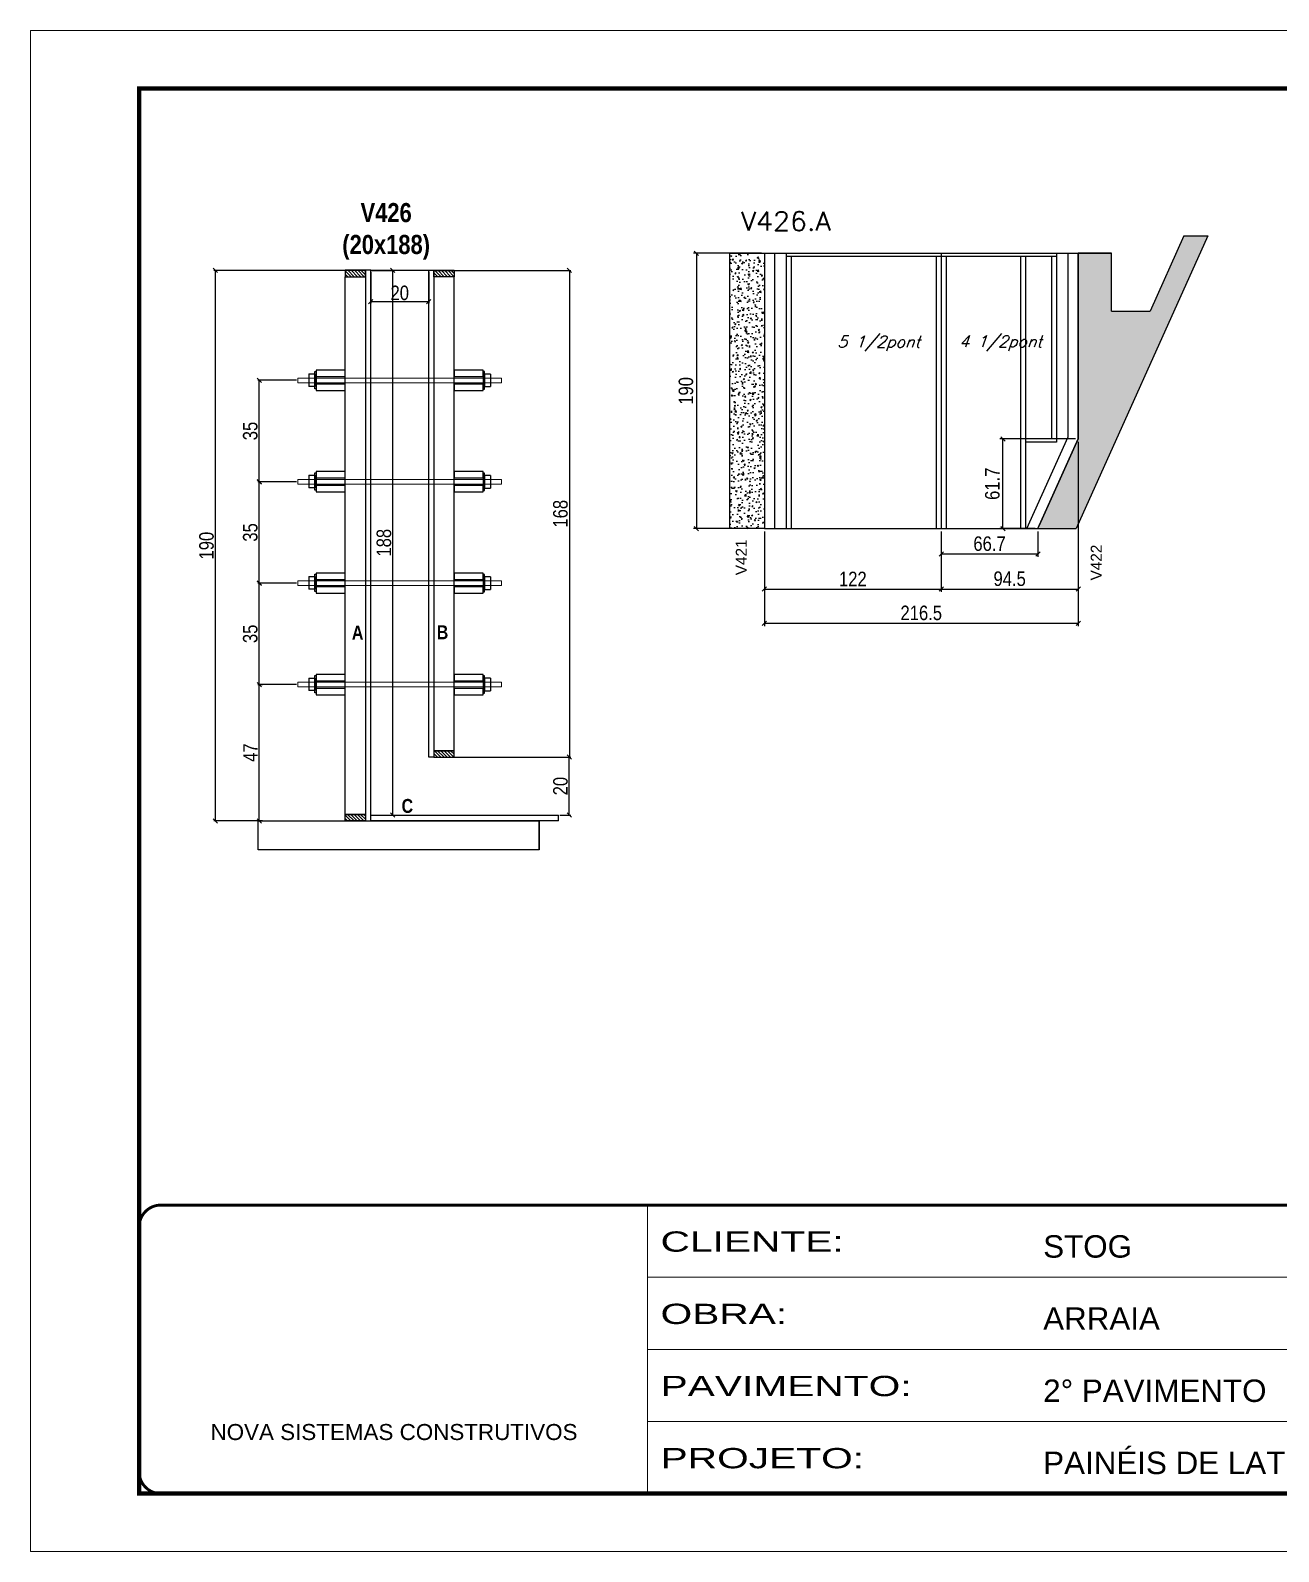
# Model space of a CAD drawing. Extents: x -3394 to 16474, y -5031 to 14397.
# Drawn here: x 7442 to 8303, y 5307 to 6357 of the extents above; entities that cross this region are included whole.
import ezdxf

# ---------------------------------------------------------------- set-up
doc = ezdxf.new("R2010")
doc.units = 0
doc.linetypes.add('CONTINUO', pattern=[0])
doc.linetypes.add('DASHED', pattern=[0.75, 0.5, -0.25])
doc.layers.get('0').update_dxf_attribs({"linetype": 'CONTINUOUS'})
doc.layers.get('Defpoints').update_dxf_attribs({"linetype": 'CONTINUOUS'})
for name, color, linetype in [('1HACHURA MADEIRAS', 1, 'CONTINUOUS'), ('barrote', 251, 'CONTINUOUS'), ('CORTES', 2, 'CONTINUOUS'), ('COTA', 241, 'CONTINUOUS'), ('detalhes', 4, 'CONTINUOUS'), ('NOMENCLATURA', 7, 'CONTINUOUS'), ('Painéis', 200, 'CONTINUOUS'), ('presilha', 1, 'CONTINUOUS'), ('SARR_2.2x7', 40, 'CONTINUOUS'), ('SARR_3.5x7', 81, 'CONTINUOUS'), ('texto', 7, 'CONTINUOUS')]:
    doc.layers.add(name, color=color, linetype=linetype)
for name, color, linetype, lineweight in [('CONCRETO', 251, 'CONTINUOUS', 25), ('Folhas', 255, 'CONTINUOUS', 9), ('SARRAFO DE PRESSAO', 251, 'DASHED', 9), ('SCO-___-LAJ', 2, 'CONTINUOUS', 0), ('Texto Seção', 7, 'CONTINUOUS', 15)]:
    doc.layers.add(name, color=color, linetype=linetype, lineweight=lineweight)
doc.styles.add('ARIAL', font='arial.ttf')
doc.styles.add('COTA TECNICA', font='techl___.ttf', dxfattribs={"height": 10})
doc.styles.add('COTA TECNICA 2X', font='techl___.ttf', dxfattribs={"height": 10})
doc.styles.add('REGUA-120', font='ROMANS.shx', dxfattribs={"height": 15})
doc.styles.add('ROMANS', font='romans.shx')
doc.styles.add('TECNICA', font='techb___.ttf', dxfattribs={"height": 10})
doc.styles.add('Tecnologia', font='')
doc.styles.get('Tecnologia').set_extended_font_data('Forgotten Futurist')
doc.dimstyles.new('PAINEL', dxfattribs={"dimtxt": 10, "dimasz": 3, "dimexe": 3, "dimexo": 3, "dimgap": 3, "dimtad": 1, "dimdec": 1, "dimzin": 12, "dimdsep": 46, "dimtxsty": 'COTA TECNICA', "dimblk1": 'OBLIQUE', "dimblk2": 'OBLIQUE', "dimsah": 1, "dimcen": 0.9, "dimclrd": 4, "dimclre": 4, "dimclrt": 240, "dimadec": 1, "dimazin": 3, "dimtfac": 1, "dimtdec": 1, "dimtmove": 0, "dimatfit": 3, "dimfxl": 1, "dimtolj": 1, "dimtzin": 12, "dimarcsym": 0})
doc.dimstyles.new('SECAO', dxfattribs={"dimscale": 0.333333, "dimtxt": 5, "dimasz": 9, "dimexe": 3, "dimexo": 3, "dimgap": 3, "dimtad": 1, "dimdec": 1, "dimlfac": 0.5, "dimzin": 12, "dimdsep": 46, "dimtxsty": 'COTA TECNICA 2X', "dimblk1": 'OBLIQUE', "dimblk2": 'OBLIQUE', "dimsah": 1, "dimcen": 0.9, "dimclrd": 4, "dimclre": 4, "dimclrt": 240, "dimadec": 1, "dimazin": 3, "dimtfac": 1, "dimtdec": 1, "dimtmove": 0, "dimatfit": 3, "dimfxl": 1, "dimtolj": 1, "dimtzin": 12, "dimarcsym": 0})
pattern_1 = [(50, (3170, 1228.928), (9.1092334, -0.796954), [0.9525, -10.4775]), (355, (3170, 1228.928), (-1.762171, 9.552842), [0.762, -8.382029]), (100.45144, (3170.759, 1228.862), (7.347062, 8.755888), [0.8095, -8.904512]), (46.1842, (3170, 1231.468), (13.553952, -2.102116), [1.42875, -15.71625]), (96.63556, (3171.13, 1231.293), (11.870207, 12.371306), [1.21425, -13.35678]), (351.18415, (3170, 1231.468), (11.870207, 12.371306), [1.142998, -12.572987]), (21, (3171.27, 1230.833), (7.5807196, -5.11326), [0.9525, -10.4775]), (326, (3171.27, 1230.833), (3.090101, 9.209398), [0.762, -8.382]), (71.45144, (3171.902, 1230.407), (10.670821, 4.096138), [0.8095, -8.904497]), (37.5, (3170, 1228.9282), (0.1544302, 4.227752), [0, -8.2804, 0, -8.509, 0, -8.41375]), (7.5, (3170, 1228.9282), (3.340983, 5.0090287), [0, -4.8514, 0, -8.0899, 0, -3.20675]), (327.5, (3167.168, 1228.9282), (6.7795298, -0.2864372), [0, -3.175, 0, -9.906, 0, -13.1445]), (317.5, (3165.898, 1228.928), (7.406459, 1.2713246), [0, -4.1275, 0, -6.5786, 0, -9.3345])]

# ---------------------------------------------------------------- blocks, each defined once
blk = doc.blocks.new('9999999999')
at = {"color": 30, "linetype": 'CONTINUO'}
for p, q in [((98564.6, 34230.2), (98564.6, 34429.4)), ((98564.6, 34379.6), (99584, 34379.6)), ((98564.6, 34329.8), (99488, 34329.8)), ((98564.6, 34280), (99488, 34280))]:
    blk.add_line(p, q, dxfattribs=at)
at = {"color": 30, "linetype": 'CONTINUO', "const_width": 2}
blk.add_lwpolyline([(99584, 34230.2), (99584, 34414.4, 0.414214), (99569, 34429.4), (98229, 34429.4, 0.414214), (98214, 34414.4), (98214, 34245.2, 0.414214), (98229, 34230.2), (99584, 34230.2)], format="xyb", dxfattribs=at)
at = {"layer": 'Folhas'}
blk.add_lwpolyline([(98139, 34190.2), (99624, 34190.2), (99624, 35240.2), (98139, 35240.2)], close=True, dxfattribs=at)
at = {"layer": 'Folhas', "color": 30, "const_width": 3}
blk.add_lwpolyline([(98214, 34230.2), (99584, 34230.2), (99584, 35200.2), (98214, 35200.2)], close=True, dxfattribs=at)
at = {"color": 7, "linetype": 'Continuous', "ltscale": 5, "style": 'ARIAL'}
for s, height, p in [('STOG', 15.48, (98837.7, 34393.1)), ('ARRAIA', 15.48, (98837.7, 34343.3)), ('2° PAVIMENTO', 15.483, (98837.7, 34293.5)), ('NOVA SISTEMAS CONSTRUTIVOS', 11.059, (98263.2, 34267.2)), ('PAINÉIS DE LAT. VIGAS', 15.483, (98837.7, 34243.7))]:
    blk.add_text(s, height=height, dxfattribs=at).set_placement(p)
at = {"layer": 'Folhas', "color": 7, "style": 'Tecnologia', "width": 1.5}
for s, p in [('CLIENTE:', (98573.7, 34397.2)), ('OBRA:', (98573.7, 34347.3)), ('PAVIMENTO:', (98573.7, 34297.5)), ('PROJETO:', (98573.7, 34247.7))]:
    blk.add_text(s, height=14, dxfattribs=at).set_placement(p)
blk = doc.blocks.new('_Oblique')
at = {"color": 0, "linetype": 'ByBlock', "lineweight": -2}
blk.add_line((-0.5, -0.5), (0.5, 0.5), dxfattribs=at)
blk = doc.blocks.new('*D1279')
at = {"layer": 'COTA', "color": 4, "lineweight": -2, "transparency": 16777216}
for p, q in [((7786.7, 5854.9), (7815, 5854.9)), ((7814, 5814.9), (7814, 5854.9)), ((7807.4, 5814.9), (7815, 5814.9))]:
    blk.add_line(p, q, dxfattribs=at)
at = {"layer": 'Defpoints', "color": 0, "transparency": 16777216}
for p in [(7785.7, 5854.9), (7814, 5854.9), (7806.4, 5814.9)]:
    blk.add_point(p, dxfattribs=at)
at = {"layer": 'COTA', "color": 4, "lineweight": -2, "transparency": 16777216, "xscale": 3, "yscale": 3, "zscale": 3}
for p, rotation in [((7814, 5854.9), 90), ((7814, 5814.9), 270)]:
    blk.add_blockref('_Oblique', p, dxfattribs=dict(at, rotation=rotation))
at = {"layer": 'COTA', "color": 240, "transparency": 16777216, "insert": (7807.9, 5834.9), "char_height": 10, "attachment_point": 5, "rotation": 90, "style": 'COTA TECNICA 2X'}
blk.add_mtext('\\A1;20', dxfattribs=at)
blk = doc.blocks.new('*D1280')
at = {"layer": 'COTA', "color": 4, "lineweight": -2, "transparency": 16777216}
for p, q in [((7672.4, 6190.9), (7568.8, 6190.9)), ((7569.8, 5810.9), (7569.8, 6190.9)), ((7602.4, 5810.9), (7568.8, 5810.9))]:
    blk.add_line(p, q, dxfattribs=at)
at = {"layer": 'Defpoints', "color": 0, "transparency": 16777216}
for p in [(7569.8, 6190.9), (7673.4, 6190.9), (7603.4, 5810.9)]:
    blk.add_point(p, dxfattribs=at)
at = {"layer": 'COTA', "color": 4, "lineweight": -2, "transparency": 16777216, "xscale": 3, "yscale": 3, "zscale": 3}
for p, rotation in [((7569.8, 6190.9), 90), ((7569.8, 5810.9), 270)]:
    blk.add_blockref('_Oblique', p, dxfattribs=dict(at, rotation=rotation))
at = {"layer": 'COTA', "color": 240, "transparency": 16777216, "insert": (7563.7, 6000.9), "char_height": 10, "attachment_point": 5, "rotation": 90, "style": 'COTA TECNICA 2X'}
blk.add_mtext('\\A1;190', dxfattribs=at)
blk = doc.blocks.new('*D1281')
at = {"layer": 'COTA', "color": 4, "lineweight": -2, "transparency": 16777216}
for p, q in [((7721.6, 6190.9), (7815.1, 6190.9)), ((7814.1, 6190.9), (7814.1, 5854.9)), ((7721.6, 5854.9), (7815.1, 5854.9))]:
    blk.add_line(p, q, dxfattribs=at)
at = {"layer": 'Defpoints', "color": 0, "transparency": 16777216}
for p in [(7720.6, 6190.9), (7720.6, 5854.9), (7814.1, 5854.9)]:
    blk.add_point(p, dxfattribs=at)
at = {"layer": 'COTA', "color": 4, "lineweight": -2, "transparency": 16777216, "xscale": 3, "yscale": 3, "zscale": 3}
for p, rotation in [((7814.1, 6190.9), 90), ((7814.1, 5854.9), 270)]:
    blk.add_blockref('_Oblique', p, dxfattribs=dict(at, rotation=rotation))
at = {"layer": 'COTA', "color": 240, "transparency": 16777216, "insert": (7807.9, 6022.9), "char_height": 10, "attachment_point": 5, "rotation": 90, "style": 'COTA TECNICA 2X'}
blk.add_mtext('\\A1;168', dxfattribs=at)
blk = doc.blocks.new('*D1282')
at = {"layer": 'COTA', "color": 4, "lineweight": -2, "transparency": 16777216}
for p, q in [((7625.7, 5905), (7599.1, 5905)), ((7600.1, 5810.9), (7600.1, 5905)), ((7602.4, 5810.9), (7599.1, 5810.9))]:
    blk.add_line(p, q, dxfattribs=at)
at = {"layer": 'Defpoints', "color": 0, "transparency": 16777216}
for p in [(7600.1, 5905), (7626.7, 5905), (7603.4, 5810.9)]:
    blk.add_point(p, dxfattribs=at)
at = {"layer": 'COTA', "color": 4, "lineweight": -2, "transparency": 16777216, "xscale": 3, "yscale": 3, "zscale": 3}
for p, rotation in [((7600.1, 5905), 90), ((7600.1, 5810.9), 270)]:
    blk.add_blockref('_Oblique', p, dxfattribs=dict(at, rotation=rotation))
at = {"layer": 'COTA', "color": 240, "transparency": 16777216, "insert": (7594, 5858), "char_height": 10, "attachment_point": 5, "rotation": 90, "style": 'COTA TECNICA 2X'}
blk.add_mtext('\\A1;47', dxfattribs=at)
blk = doc.blocks.new('*D1283')
at = {"layer": 'COTA', "color": 4, "lineweight": -2, "transparency": 16777216}
for p, q in [((7625.7, 5975), (7599.1, 5975)), ((7600.1, 5904.9), (7600.1, 5975)), ((7602.4, 5904.9), (7599.1, 5904.9))]:
    blk.add_line(p, q, dxfattribs=at)
at = {"layer": 'Defpoints', "color": 0, "transparency": 16777216}
for p in [(7600.1, 5975), (7626.7, 5975), (7603.4, 5904.9)]:
    blk.add_point(p, dxfattribs=at)
at = {"layer": 'COTA', "color": 4, "lineweight": -2, "transparency": 16777216, "xscale": 3, "yscale": 3, "zscale": 3}
for p, rotation in [((7600.1, 5975), 90), ((7600.1, 5904.9), 270)]:
    blk.add_blockref('_Oblique', p, dxfattribs=dict(at, rotation=rotation))
at = {"layer": 'COTA', "color": 240, "transparency": 16777216, "insert": (7593.9, 5940), "char_height": 10, "attachment_point": 5, "rotation": 90, "style": 'COTA TECNICA 2X'}
blk.add_mtext('\\A1;35', dxfattribs=at)
blk = doc.blocks.new('*D1284')
at = {"layer": 'COTA', "color": 4, "lineweight": -2, "transparency": 16777216}
for p, q in [((7677, 6189.9), (7677, 6168.2)), ((7717, 6189.9), (7717, 6168.2)), ((7717, 6169.2), (7677, 6169.2))]:
    blk.add_line(p, q, dxfattribs=at)
at = {"layer": 'Defpoints', "color": 0, "transparency": 16777216}
for p in [(7677, 6190.9), (7717, 6190.9), (7677, 6169.2)]:
    blk.add_point(p, dxfattribs=at)
at = {"layer": 'COTA', "color": 4, "lineweight": -2, "transparency": 16777216, "xscale": 3, "yscale": 3, "zscale": 3, "rotation": 180}
blk.add_blockref('_Oblique', (7677, 6169.2), dxfattribs=at)
at = {"layer": 'COTA', "color": 4, "lineweight": -2, "transparency": 16777216, "xscale": 3, "yscale": 3, "zscale": 3}
blk.add_blockref('_Oblique', (7717, 6169.2), dxfattribs=at)
at = {"layer": 'COTA', "color": 240, "transparency": 16777216, "insert": (7697, 6175.3), "char_height": 10, "attachment_point": 5, "style": 'COTA TECNICA 2X'}
blk.add_mtext('\\A1;20', dxfattribs=at)
blk = doc.blocks.new('*D1285')
at = {"layer": 'COTA', "color": 4, "lineweight": -2, "transparency": 16777216}
for p, q in [((7625.7, 6045), (7599.1, 6045)), ((7600.1, 5974.9), (7600.1, 6045)), ((7602.4, 5974.9), (7599.1, 5974.9))]:
    blk.add_line(p, q, dxfattribs=at)
at = {"layer": 'Defpoints', "color": 0, "transparency": 16777216}
for p in [(7600.1, 6045), (7626.7, 6045), (7603.4, 5974.9)]:
    blk.add_point(p, dxfattribs=at)
at = {"layer": 'COTA', "color": 4, "lineweight": -2, "transparency": 16777216, "xscale": 3, "yscale": 3, "zscale": 3}
for p, rotation in [((7600.1, 6045), 90), ((7600.1, 5974.9), 270)]:
    blk.add_blockref('_Oblique', p, dxfattribs=dict(at, rotation=rotation))
at = {"layer": 'COTA', "color": 240, "transparency": 16777216, "insert": (7593.9, 6010), "char_height": 10, "attachment_point": 5, "rotation": 90, "style": 'COTA TECNICA 2X'}
blk.add_mtext('\\A1;35', dxfattribs=at)
blk = doc.blocks.new('*D1286')
at = {"layer": 'COTA', "color": 4, "lineweight": -2, "transparency": 16777216}
for p, q in [((7625.7, 6115), (7599.1, 6115)), ((7600.1, 6044.9), (7600.1, 6115)), ((7602.4, 6044.9), (7599.1, 6044.9))]:
    blk.add_line(p, q, dxfattribs=at)
at = {"layer": 'Defpoints', "color": 0, "transparency": 16777216}
for p in [(7600.1, 6115), (7626.7, 6115), (7603.4, 6044.9)]:
    blk.add_point(p, dxfattribs=at)
at = {"layer": 'COTA', "color": 4, "lineweight": -2, "transparency": 16777216, "xscale": 3, "yscale": 3, "zscale": 3}
for p, rotation in [((7600.1, 6115), 90), ((7600.1, 6044.9), 270)]:
    blk.add_blockref('_Oblique', p, dxfattribs=dict(at, rotation=rotation))
at = {"layer": 'COTA', "color": 240, "transparency": 16777216, "insert": (7593.9, 6080), "char_height": 10, "attachment_point": 5, "rotation": 90, "style": 'COTA TECNICA 2X'}
blk.add_mtext('\\A1;35', dxfattribs=at)
blk = doc.blocks.new('*D1278')
at = {"layer": 'COTA', "color": 4, "lineweight": -2, "transparency": 16777216}
for p, q in [((7678, 6190.9), (7693.2, 6190.9)), ((7692.2, 5814.9), (7692.2, 6190.9)), ((7678, 5814.9), (7693.2, 5814.9))]:
    blk.add_line(p, q, dxfattribs=at)
at = {"layer": 'Defpoints', "color": 0, "transparency": 16777216}
for p in [(7677, 6190.9), (7692.2, 6190.9), (7677, 5814.9)]:
    blk.add_point(p, dxfattribs=at)
at = {"layer": 'COTA', "color": 4, "lineweight": -2, "transparency": 16777216, "xscale": 3, "yscale": 3, "zscale": 3}
for p, rotation in [((7692.2, 6190.9), 90), ((7692.2, 5814.9), 270)]:
    blk.add_blockref('_Oblique', p, dxfattribs=dict(at, rotation=rotation))
at = {"layer": 'COTA', "color": 240, "transparency": 16777216, "insert": (7686.1, 6002.9), "char_height": 10, "attachment_point": 5, "rotation": 90, "style": 'COTA TECNICA 2X'}
blk.add_mtext('\\A1;188', dxfattribs=at)
blk = doc.blocks.new('*D1294')
at = {"layer": 'COTA', "color": 4, "linetype": 'Continuous', "lineweight": -2, "transparency": 16777216}
for p, q in [((7948.6, 6010.7), (7948.6, 5968.9)), ((8070.6, 6010.7), (8070.6, 5968.9)), ((7948.6, 5970.9), (8070.6, 5970.9))]:
    blk.add_line(p, q, dxfattribs=at)
at = {"layer": 'Defpoints', "color": 0, "linetype": 'Continuous', "transparency": 16777216}
for p in [(7948.6, 6012.7), (8070.6, 6012.7), (8070.6, 5970.9)]:
    blk.add_point(p, dxfattribs=at)
at = {"layer": 'COTA', "color": 4, "linetype": 'Continuous', "lineweight": -2, "transparency": 16777216, "xscale": 3, "yscale": 3, "zscale": 3, "rotation": 180}
blk.add_blockref('_Oblique', (7948.6, 5970.9), dxfattribs=at)
at = {"layer": 'COTA', "color": 4, "linetype": 'Continuous', "lineweight": -2, "transparency": 16777216, "xscale": 3, "yscale": 3, "zscale": 3}
blk.add_blockref('_Oblique', (8070.6, 5970.9), dxfattribs=at)
at = {"layer": 'COTA', "color": 240, "linetype": 'Continuous', "transparency": 16777216, "insert": (8009.6, 5977.9), "char_height": 10, "attachment_point": 5, "style": 'COTA TECNICA'}
blk.add_mtext('\\A1;122', dxfattribs=at)
blk = doc.blocks.new('*D1295')
at = {"layer": 'COTA', "color": 4, "linetype": 'Continuous', "lineweight": -2, "transparency": 16777216}
for p, q in [((8165.1, 6072.5), (8165.1, 5968.9)), ((8070.6, 6010.7), (8070.6, 5968.9)), ((8070.6, 5970.9), (8165.1, 5970.9))]:
    blk.add_line(p, q, dxfattribs=at)
at = {"layer": 'Defpoints', "color": 0, "linetype": 'Continuous', "transparency": 16777216}
for p in [(8165.1, 6074.5), (8070.6, 6012.7), (8165.1, 5970.9)]:
    blk.add_point(p, dxfattribs=at)
at = {"layer": 'COTA', "color": 4, "linetype": 'Continuous', "lineweight": -2, "transparency": 16777216, "xscale": 3, "yscale": 3, "zscale": 3, "rotation": 180}
blk.add_blockref('_Oblique', (8070.6, 5970.9), dxfattribs=at)
at = {"layer": 'COTA', "color": 4, "linetype": 'Continuous', "lineweight": -2, "transparency": 16777216, "xscale": 3, "yscale": 3, "zscale": 3}
blk.add_blockref('_Oblique', (8165.1, 5970.9), dxfattribs=at)
at = {"layer": 'COTA', "color": 240, "linetype": 'Continuous', "transparency": 16777216, "insert": (8117.8, 5978), "char_height": 10, "attachment_point": 5, "style": 'COTA TECNICA'}
blk.add_mtext('\\A1;94.5', dxfattribs=at)
blk = doc.blocks.new('*D1296')
at = {"layer": 'COTA', "color": 4, "linetype": 'Continuous', "lineweight": -2, "transparency": 16777216}
for p, q in [((8070.6, 6010.7), (8070.6, 5993.1)), ((8137.3, 6010.7), (8137.3, 5993.1)), ((8137.3, 5995.1), (8070.6, 5995.1))]:
    blk.add_line(p, q, dxfattribs=at)
at = {"layer": 'Defpoints', "color": 0, "linetype": 'Continuous', "transparency": 16777216}
for p in [(8070.6, 6012.7), (8137.3, 6012.7), (8070.6, 5995.1)]:
    blk.add_point(p, dxfattribs=at)
at = {"layer": 'COTA', "color": 4, "linetype": 'Continuous', "lineweight": -2, "transparency": 16777216, "xscale": 3, "yscale": 3, "zscale": 3, "rotation": 180}
blk.add_blockref('_Oblique', (8070.6, 5995.1), dxfattribs=at)
at = {"layer": 'COTA', "color": 4, "linetype": 'Continuous', "lineweight": -2, "transparency": 16777216, "xscale": 3, "yscale": 3, "zscale": 3}
blk.add_blockref('_Oblique', (8137.3, 5995.1), dxfattribs=at)
at = {"layer": 'COTA', "color": 240, "linetype": 'Continuous', "transparency": 16777216, "insert": (8103.9, 6002.2), "char_height": 10, "attachment_point": 5, "style": 'COTA TECNICA'}
blk.add_mtext('\\A1;66.7', dxfattribs=at)
blk = doc.blocks.new('*D1297')
at = {"layer": 'COTA', "color": 4, "linetype": 'Continuous', "lineweight": -2, "transparency": 16777216}
for p, q in [((8163.1, 6074.5), (8111.1, 6074.5)), ((8113.1, 6012.7), (8113.1, 6074.5)), ((8135.3, 6012.7), (8111.1, 6012.7))]:
    blk.add_line(p, q, dxfattribs=at)
at = {"layer": 'Defpoints', "color": 0, "linetype": 'Continuous', "transparency": 16777216}
for p in [(8113.1, 6074.5), (8165.1, 6074.5), (8137.3, 6012.7)]:
    blk.add_point(p, dxfattribs=at)
at = {"layer": 'COTA', "color": 4, "linetype": 'Continuous', "lineweight": -2, "transparency": 16777216, "xscale": 3, "yscale": 3, "zscale": 3}
for p, rotation in [((8113.1, 6074.5), 90), ((8113.1, 6012.7), 270)]:
    blk.add_blockref('_Oblique', p, dxfattribs=dict(at, rotation=rotation))
at = {"layer": 'COTA', "color": 240, "linetype": 'Continuous', "transparency": 16777216, "insert": (8105.9, 6043.6), "char_height": 10, "attachment_point": 5, "rotation": 90, "style": 'COTA TECNICA'}
blk.add_mtext('\\A1;61.7', dxfattribs=at)
blk = doc.blocks.new('*D1298')
at = {"layer": 'COTA', "color": 4, "linetype": 'Continuous', "lineweight": -2, "transparency": 16777216}
for p, q in [((8165.1, 6072.5), (8165.1, 5945.3)), ((7948.6, 6010.7), (7948.6, 5945.3)), ((7948.6, 5947.3), (8165.1, 5947.3))]:
    blk.add_line(p, q, dxfattribs=at)
at = {"layer": 'Defpoints', "color": 0, "linetype": 'Continuous', "transparency": 16777216}
for p in [(8165.1, 6074.5), (7948.6, 6012.7), (8165.1, 5947.3)]:
    blk.add_point(p, dxfattribs=at)
at = {"layer": 'COTA', "color": 4, "linetype": 'Continuous', "lineweight": -2, "transparency": 16777216, "xscale": 3, "yscale": 3, "zscale": 3, "rotation": 180}
blk.add_blockref('_Oblique', (7948.6, 5947.3), dxfattribs=at)
at = {"layer": 'COTA', "color": 4, "linetype": 'Continuous', "lineweight": -2, "transparency": 16777216, "xscale": 3, "yscale": 3, "zscale": 3}
blk.add_blockref('_Oblique', (8165.1, 5947.3), dxfattribs=at)
at = {"layer": 'COTA', "color": 240, "linetype": 'Continuous', "transparency": 16777216, "insert": (8056.8, 5954.4), "char_height": 10, "attachment_point": 5, "style": 'COTA TECNICA'}
blk.add_mtext('\\A1;216.5', dxfattribs=at)
blk = doc.blocks.new('*D1299')
at = {"layer": 'COTA', "color": 4, "linetype": 'Continuous', "lineweight": -2, "transparency": 16777216}
for p, q in [((7946.6, 6202.7), (7899.7, 6202.7)), ((7901.7, 6202.7), (7901.7, 6012.7)), ((7946.6, 6012.7), (7899.7, 6012.7))]:
    blk.add_line(p, q, dxfattribs=at)
at = {"layer": 'Defpoints', "color": 0, "linetype": 'Continuous', "transparency": 16777216}
for p in [(7948.6, 6202.7), (7901.7, 6012.7), (7948.6, 6012.7)]:
    blk.add_point(p, dxfattribs=at)
at = {"layer": 'COTA', "color": 4, "linetype": 'Continuous', "lineweight": -2, "transparency": 16777216, "xscale": 3, "yscale": 3, "zscale": 3}
for p, rotation in [((7901.7, 6202.7), 90), ((7901.7, 6012.7), 270)]:
    blk.add_blockref('_Oblique', p, dxfattribs=dict(at, rotation=rotation))
at = {"layer": 'COTA', "color": 240, "linetype": 'Continuous', "transparency": 16777216, "insert": (7894.5, 6107.7), "char_height": 10, "attachment_point": 5, "rotation": 90, "style": 'COTA TECNICA'}
blk.add_mtext('\\A1;190', dxfattribs=at)

msp = doc.modelspace()

# ---------------------------------------------------------------- hatches: boundary and pattern name
at = {"layer": 'COTA', "linetype": 'Continuous'}
h = msp.add_hatch(dxfattribs=at)
h.set_pattern_fill('AR-CONC', color=256, scale=0.05)
h.set_pattern_definition(pattern_1)
h.paths.add_polyline_path([(8165.09, 6074.5), (8137.3, 6012.75), (8163.62, 6012.75), (8254.52, 6214.75), (8238.07, 6214.75), (8214.67, 6162.75), (8188.09, 6162.75), (8188.09, 6202.75), (8165.09, 6202.75)])
h = msp.add_hatch(dxfattribs=at)
h.set_pattern_fill('AR-CONC', color=256, scale=0.05)
h.set_pattern_definition(pattern_1)
h.paths.add_polyline_path([(7948.59, 6202.75), (7924.59, 6202.75), (7924.59, 6012.75), (7948.59, 6012.75)])
at = {"layer": 'SARR_2.2x7'}
h = msp.add_hatch(dxfattribs=at)
h.set_pattern_fill('ANSI31', color=256, scale=0.5, angle=90)
h.set_pattern_definition([(135, (41485.2623, -117325.6332), (-1.122532015, -1.122532015), [])])
h.paths.add_polyline_path([(7673.38, 6190.94), (7673.38, 6186.54), (7659.38, 6186.54), (7659.38, 6190.94)])
h = msp.add_hatch(dxfattribs=at)
h.set_pattern_fill('ANSI31', color=256, scale=0.5, angle=90)
h.set_pattern_definition([(135, (41473.2623, -117325.6332), (-1.122532015, -1.122532015), [])])
h.paths.add_polyline_path([(7734.58, 6190.94), (7734.58, 6186.54), (7720.58, 6186.54), (7720.58, 6190.94)])
h = msp.add_hatch(dxfattribs=at)
h.set_pattern_fill('ANSI31', color=256, scale=0.5, angle=90)
h.set_pattern_definition([(135, (41473.2623, -117289.2332), (-1.122532015, -1.122532015), [])])
h.paths.add_polyline_path([(7720.58, 5854.94), (7720.58, 5859.34), (7734.58, 5859.34), (7734.58, 5854.94)])
h = msp.add_hatch(dxfattribs=at)
h.set_pattern_fill('ANSI31', color=256, scale=0.5, angle=90)
h.set_pattern_definition([(135, (41485.2623, -117333.2332), (-1.122532015, -1.122532015), [])])
h.paths.add_polyline_path([(7659.38, 5810.94), (7659.38, 5815.34), (7673.38, 5815.34), (7673.38, 5810.94)])

# ---------------------------------------------------------------- linework, layer by layer
at = {"layer": '1HACHURA MADEIRAS', "elevation": 0}
for points in [[(7659.38, 6121.99), (7639.38, 6121.99), (7639.38, 6117.59), (7659.38, 6117.59)], [(7659.38, 6112.39), (7639.38, 6112.39), (7639.38, 6107.99), (7659.38, 6107.99)], [(7659.38, 6051.99), (7639.38, 6051.99), (7639.38, 6047.59), (7659.38, 6047.59)], [(7659.38, 6042.39), (7639.38, 6042.39), (7639.38, 6037.99), (7659.38, 6037.99)], [(7659.38, 5981.99), (7639.38, 5981.99), (7639.38, 5977.59), (7659.38, 5977.59)], [(7659.38, 5972.39), (7639.38, 5972.39), (7639.38, 5967.99), (7659.38, 5967.99)], [(7659.38, 5911.99), (7639.38, 5911.99), (7639.38, 5907.59), (7659.38, 5907.59)], [(7659.38, 5902.39), (7639.38, 5902.39), (7639.38, 5897.99), (7659.38, 5897.99)]]:
    msp.add_lwpolyline(points, close=True, dxfattribs=at)
at = {"layer": '1HACHURA MADEIRAS'}
for points in [[(7754.58, 6121.99), (7734.58, 6121.99), (7734.58, 6117.59), (7754.58, 6117.59)], [(7754.58, 6112.39), (7734.58, 6112.39), (7734.58, 6107.99), (7754.58, 6107.99)], [(7754.58, 6051.99), (7734.58, 6051.99), (7734.58, 6047.59), (7754.58, 6047.59)], [(7754.58, 6042.39), (7734.58, 6042.39), (7734.58, 6037.99), (7754.58, 6037.99)], [(7754.58, 5981.99), (7734.58, 5981.99), (7734.58, 5977.59), (7754.58, 5977.59)], [(7754.58, 5972.39), (7734.58, 5972.39), (7734.58, 5967.99), (7754.58, 5967.99)], [(7754.58, 5911.99), (7734.58, 5911.99), (7734.58, 5907.59), (7754.58, 5907.59)], [(7754.58, 5902.39), (7734.58, 5902.39), (7734.58, 5897.99), (7754.58, 5897.99)]]:
    msp.add_lwpolyline(points, close=True, dxfattribs=at)
at = {"layer": 'barrote'}
msp.add_lwpolyline([(7793.18, 5790.94), (7599.27, 5790.94), (7599.27, 5810.94), (7793.18, 5810.94)], close=True, dxfattribs=at)
at = {"layer": 'CONCRETO', "linetype": 'Continuous'}
for p, q in [((7676.98, 6190.94), (7716.98, 6190.94)), ((7720.58, 5854.94), (7785.73, 5854.94))]:
    msp.add_line(p, q, dxfattribs=at)
at = {"layer": 'CORTES', "color": 1}
for p, q in [((8165.09, 6202.75), (8165.09, 6074.5)), ((8165.09, 6074.5), (8138.2, 6014.75))]:
    msp.add_line(p, q, dxfattribs=at)
at = {"layer": 'COTA', "linetype": 'Continuous'}
for p, q in [((8254.52, 6214.75), (8163.62, 6012.75)), ((8238.07, 6214.75), (8214.67, 6162.75)), ((8238.07, 6214.75), (8254.52, 6214.75)), ((7924.59, 6202.75), (7948.59, 6202.75)), ((7924.59, 6202.75), (7924.59, 6012.75)), ((8188.09, 6202.75), (8165.09, 6202.75)), ((8165.09, 6202.75), (8188.09, 6202.75)), ((8188.09, 6162.75), (8188.09, 6202.75)), ((8188.09, 6162.75), (8214.67, 6162.75)), ((7948.59, 6012.75), (7924.59, 6012.75)), ((8137.3, 6012.75), (8163.62, 6012.75))]:
    msp.add_line(p, q, dxfattribs=at)
at = {"layer": 'detalhes', "color": 250}
msp.add_line((7793.18, 5790.94), (7793.18, 5810.94), dxfattribs=at)
at = {"layer": 'Painéis', "linetype": 'Continuous'}
for p, q in [((7948.59, 6202.75), (7948.59, 6012.75)), ((7948.59, 6202.75), (8165.09, 6202.75)), ((8070.59, 6202.75), (8070.59, 6012.75)), ((8165.09, 6074.5), (8165.09, 6202.75)), ((8137.3, 6012.75), (8165.09, 6074.5)), ((7948.59, 6012.75), (8137.3, 6012.75)), ((7806.45, 5810.94), (7806.45, 5814.94))]:
    msp.add_line(p, q, dxfattribs=at)
at = {"layer": 'Painéis', "linetype": 'Continuous', "elevation": 0}
for points in [[(7673.38, 6190.94), (7673.38, 5810.94), (7676.98, 5810.94), (7676.98, 6190.94)], [(7720.58, 6190.94), (7720.58, 5854.94), (7716.98, 5854.94), (7716.98, 6190.94)]]:
    msp.add_lwpolyline(points, close=True, dxfattribs=at)
msp.add_lwpolyline([(7806.45, 5810.94), (7676.98, 5810.94), (7676.98, 5814.94), (7806.45, 5814.94)], dxfattribs=at)
at = {"layer": 'presilha'}
for p, q in [((7634.38, 6119.52), (7638.38, 6119.52)), ((7634.38, 6119.52), (7634.38, 6110.85)), ((7638.38, 6121.18), (7639.38, 6121.18)), ((7638.38, 6109.18), (7638.38, 6121.18)), ((7638.38, 6119.52), (7638.38, 6110.85)), ((7639.38, 6121.18), (7639.38, 6109.18)), ((7755.58, 6120.99), (7754.58, 6120.99)), ((7754.58, 6120.99), (7754.58, 6108.99)), ((7755.58, 6108.99), (7755.58, 6120.99)), ((7759.58, 6119.32), (7755.58, 6119.32)), ((7755.58, 6119.32), (7755.58, 6110.66)), ((7759.58, 6119.32), (7759.58, 6110.66)), ((7638.38, 6110.85), (7634.38, 6110.85)), ((7639.38, 6109.18), (7638.38, 6109.18)), ((7754.58, 6108.99), (7755.58, 6108.99)), ((7755.58, 6110.66), (7759.58, 6110.66)), ((7634.38, 6049.52), (7638.38, 6049.52)), ((7634.38, 6049.52), (7634.38, 6040.85)), ((7638.38, 6051.18), (7639.38, 6051.18)), ((7638.38, 6039.18), (7638.38, 6051.18)), ((7638.38, 6049.52), (7638.38, 6040.85)), ((7639.38, 6051.18), (7639.38, 6039.18)), ((7755.58, 6050.99), (7754.58, 6050.99)), ((7754.58, 6050.99), (7754.58, 6038.99)), ((7755.58, 6038.99), (7755.58, 6050.99)), ((7759.58, 6049.32), (7755.58, 6049.32)), ((7755.58, 6049.32), (7755.58, 6040.66)), ((7759.58, 6049.32), (7759.58, 6040.66)), ((7638.38, 6040.85), (7634.38, 6040.85)), ((7639.38, 6039.18), (7638.38, 6039.18)), ((7754.58, 6038.99), (7755.58, 6038.99)), ((7755.58, 6040.66), (7759.58, 6040.66)), ((7634.38, 5979.52), (7638.38, 5979.52)), ((7634.38, 5979.52), (7634.38, 5970.85)), ((7638.38, 5981.18), (7639.38, 5981.18)), ((7638.38, 5969.18), (7638.38, 5981.18)), ((7638.38, 5979.52), (7638.38, 5970.85)), ((7639.38, 5981.18), (7639.38, 5969.18)), ((7755.58, 5980.99), (7754.58, 5980.99)), ((7754.58, 5980.99), (7754.58, 5968.99)), ((7755.58, 5968.99), (7755.58, 5980.99)), ((7759.58, 5979.32), (7755.58, 5979.32)), ((7755.58, 5979.32), (7755.58, 5970.66)), ((7759.58, 5979.32), (7759.58, 5970.66)), ((7638.38, 5970.85), (7634.38, 5970.85)), ((7639.38, 5969.18), (7638.38, 5969.18)), ((7754.58, 5968.99), (7755.58, 5968.99)), ((7755.58, 5970.66), (7759.58, 5970.66)), ((7634.38, 5909.52), (7638.38, 5909.52)), ((7634.38, 5909.52), (7634.38, 5900.85)), ((7638.38, 5911.18), (7639.38, 5911.18)), ((7638.38, 5899.18), (7638.38, 5911.18)), ((7638.38, 5909.52), (7638.38, 5900.85)), ((7639.38, 5911.18), (7639.38, 5899.18)), ((7755.58, 5910.99), (7754.58, 5910.99)), ((7754.58, 5910.99), (7754.58, 5898.99)), ((7755.58, 5898.99), (7755.58, 5910.99)), ((7759.58, 5909.32), (7755.58, 5909.32)), ((7755.58, 5909.32), (7755.58, 5900.66)), ((7759.58, 5909.32), (7759.58, 5900.66)), ((7638.38, 5900.85), (7634.38, 5900.85)), ((7639.38, 5899.18), (7638.38, 5899.18)), ((7754.58, 5898.99), (7755.58, 5898.99)), ((7755.58, 5900.66), (7759.58, 5900.66))]:
    msp.add_line(p, q, dxfattribs=at)
at = {"layer": 'SARR_2.2x7', "linetype": 'Continuous'}
for p, q in [((7955.59, 6202.75), (7955.59, 6012.75)), ((8070.59, 6200.55), (7963.59, 6200.55)), ((8150.09, 6200.55), (8070.59, 6200.55)), ((8158.09, 6076), (8158.09, 6202.75)), ((8150.09, 6074.5), (8128.73, 6074.5)), ((8150.09, 6072.3), (8128.73, 6072.3)), ((8129.63, 6012.75), (8158.09, 6076)), ((8150.09, 6074.5), (8150.09, 6072.3))]:
    msp.add_line(p, q, dxfattribs=at)
at = {"layer": 'SARR_2.2x7', "elevation": 0}
for points in [[(7673.38, 6190.94), (7659.38, 6190.94), (7659.38, 6186.54), (7673.38, 6186.54)], [(7720.58, 6190.94), (7734.58, 6190.94), (7734.58, 6186.54), (7720.58, 6186.54)], [(7720.58, 5854.94), (7734.58, 5854.94), (7734.58, 5859.34), (7720.58, 5859.34)], [(7673.38, 5810.94), (7659.38, 5810.94), (7659.38, 5815.34), (7673.38, 5815.34)]]:
    msp.add_lwpolyline(points, close=True, dxfattribs=at)
at = {"layer": 'SARR_3.5x7'}
for p, q in [((7963.59, 6202.75), (7963.59, 6012.75)), ((7967.09, 6200.55), (7967.09, 6012.75)), ((8067.09, 6200.55), (8067.09, 6012.75)), ((8070.59, 6202.75), (8070.59, 6012.75)), ((8074.09, 6200.55), (8074.09, 6012.75)), ((8125.23, 6200.55), (8125.23, 6012.75)), ((8128.73, 6200.55), (8128.73, 6012.75)), ((8146.59, 6200.55), (8146.59, 6074.5)), ((8150.09, 6202.75), (8150.09, 6074.5)), ((8150.09, 6074.5), (8146.59, 6074.5))]:
    msp.add_line(p, q, dxfattribs=at)
for points in [[(7659.38, 6186.54), (7673.38, 6186.54), (7673.38, 5815.34), (7659.38, 5815.34)], [(7734.58, 6186.54), (7720.58, 6186.54), (7720.58, 5859.34), (7734.58, 5859.34)]]:
    msp.add_lwpolyline(points, close=True, dxfattribs=at)
at = {"layer": 'SCO-___-LAJ', "color": 1, "elevation": 0}
for points in [[(7626.67, 6116.58), (7767.28, 6116.58), (7767.28, 6113.38), (7626.67, 6113.38)], [(7626.67, 6046.58), (7767.28, 6046.58), (7767.28, 6043.38), (7626.67, 6043.38)], [(7626.67, 5976.58), (7767.28, 5976.58), (7767.28, 5973.38), (7626.67, 5973.38)], [(7626.67, 5906.58), (7767.28, 5906.58), (7767.28, 5903.38), (7626.67, 5903.38)]]:
    msp.add_lwpolyline(points, close=True, dxfattribs=at)

# ---------------------------------------------------------------- block references
at = {"layer": 'SARRAFO DE PRESSAO', "color": 6, "linetype": 'ByBlock'}
msp.add_blockref('9999999999', (-90696.77, -28883.68), dxfattribs=at)

# ---------------------------------------------------------------- texts
at = {"layer": 'detalhes', "style": 'TECNICA'}
for s, p in [('A', (7663.98, 5936.08)), ('B', (7722.56, 5936.29)), ('C', (7698.27, 5816.42))]:
    msp.add_text(s, height=9.6, dxfattribs=at).set_placement(p)
at = {"layer": 'NOMENCLATURA', "linetype": 'Continuous', "style": 'ARIAL'}
for s, p in [('V421', (7936.43, 5980.48)), ('V422', (8181.33, 5976.89))]:
    msp.add_text(s, height=7.567, rotation=90, dxfattribs=at).set_placement(p)
at = {"layer": 'NOMENCLATURA', "insert": (7687.62, 6237.38), "char_height": 13.2, "attachment_point": 2, "style": 'TECNICA'}
msp.add_mtext_dynamic_manual_height_columns('V426\\P(20x188)', width=300.2766, gutter_width=1, heights=[0], dxfattribs=at)
at = {"layer": 'texto', "color": 2, "char_height": 8, "attachment_point": 5, "style": 'ROMANS'}
for s, insert in [('{\\Q19;\\C256;5 1/2pont}', (8027.45, 6140.37)), ('{\\Q19;\\C256;4 1/2pont}', (8111.54, 6140.53))]:
    msp.add_mtext(s, dxfattribs=dict(at, insert=insert))
at = {"layer": 'Texto Seção', "style": 'REGUA-120', "width": 1.05}
msp.add_text('V426.A', height=13, dxfattribs=at).set_placement((7932.34, 6218.36))

# ---------------------------------------------------------------- dimensions: what is measured, and where the dimension line sits
at = {"layer": 'COTA', "linetype": 'Continuous'}
for base, p1, p2, picture, middle in [((7901.66, 6012.75), (7948.59, 6202.75), (7948.59, 6012.75), '*D1299', (7894.53, 6107.75)), ((8113.0511, 6074.4963), (8137.3016, 6012.7486), (8165.0882, 6074.4963), '*D1297', (8105.9488, 6043.6224))]:
    dim = msp.add_linear_dim(base=base, p1=p1, p2=p2, angle=90, dimstyle='PAINEL', override={"dimexe": 2, "dimexo": 2, "dimgap": 2, "dimadec": 8, "dimtix": 1, "dimatfit": 2, "dimldrblk": 'Oblique'}, dxfattribs=at)
    dim.commit()
    dim.dimension.update_dxf_attribs({"geometry": picture, "text_midpoint": middle})
at = {"layer": 'COTA'}
for base, p1, p2, angle, picture, middle in [((7569.84, 6190.94), (7603.43, 5810.94), (7673.38, 6190.94), 90, '*D1280', (7563.71, 6000.94)), ((7676.98, 6169.15), (7716.98, 6190.94), (7676.98, 6190.94), 180, '*D1284', (7696.98, 6175.26)), ((7692.23, 6190.94), (7676.98, 5814.94), (7676.98, 6190.94), 90, '*D1278', (7686.13, 6002.94)), ((7600.12, 6114.98), (7603.43, 6044.94), (7626.67, 6114.98), 90, '*D1286', (7593.9, 6079.96)), ((7600.12, 6044.98), (7603.43, 5974.94), (7626.67, 6044.98), 90, '*D1285', (7593.9, 6009.96)), ((7600.12, 5974.98), (7603.43, 5904.94), (7626.67, 5974.98), 90, '*D1283', (7593.9, 5939.96)), ((7600.12, 5904.98), (7603.43, 5810.94), (7626.67, 5904.98), 90, '*D1282', (7594.05, 5857.96)), ((7814.03, 5854.94), (7806.45, 5814.94), (7785.73, 5854.94), 90, '*D1279', (7807.93, 5834.94))]:
    dim = msp.add_linear_dim(base=base, p1=p1, p2=p2, angle=angle, dimstyle='SECAO', dxfattribs=at)
    dim.commit()
    dim.dimension.update_dxf_attribs({"geometry": picture, "text_midpoint": middle})
dim = msp.add_linear_dim(base=(7814.07, 5854.94), p1=(7720.58, 6190.94), p2=(7720.58, 5854.94), angle=90, dimstyle='SECAO', dxfattribs=at)
dim.commit()
dim.dimension.update_dxf_attribs({"geometry": '*D1281', "text_midpoint": (7814.07, 6022.94), "dimtype": 160})
at = {"layer": 'COTA', "linetype": 'Continuous'}
for base, p1, p2, override, picture, middle in [((8165.09, 5947.27), (7948.59, 6012.75), (8165.09, 6074.5), {"dimexe": 2, "dimexo": 2, "dimgap": 2, "dimadec": 8, "dimtix": 1, "dimatfit": 2, "dimldrblk": 'Oblique'}, '*D1298', (8056.84, 5954.38)), ((8165.09, 5970.88), (8070.59, 6012.75), (8165.09, 6074.5), {"dimexe": 2, "dimexo": 2, "dimgap": 2, "dimadec": 8, "dimtix": 1, "dimtmove": 1, "dimatfit": 2, "dimldrblk": 'Oblique'}, '*D1295', (8117.84, 5978.02)), ((8070.59, 5970.88), (7948.59, 6012.75), (8070.59, 6012.75), {"dimexe": 2, "dimexo": 2, "dimgap": 2, "dimadec": 8, "dimtix": 1, "dimatfit": 2, "dimldrblk": 'Oblique'}, '*D1294', (8009.59, 5977.94)), ((8070.59, 5995.05), (8137.3, 6012.75), (8070.59, 6012.75), {"dimexe": 2, "dimexo": 2, "dimgap": 2, "dimadec": 8, "dimtix": 1, "dimatfit": 2, "dimldrblk": 'Oblique'}, '*D1296', (8103.94, 6002.16))]:
    dim = msp.add_linear_dim(base=base, p1=p1, p2=p2, dimstyle='PAINEL', override=override, dxfattribs=at)
    dim.commit()
    dim.dimension.update_dxf_attribs({"geometry": picture, "text_midpoint": middle})

doc.saveas('drawing.dxf')
